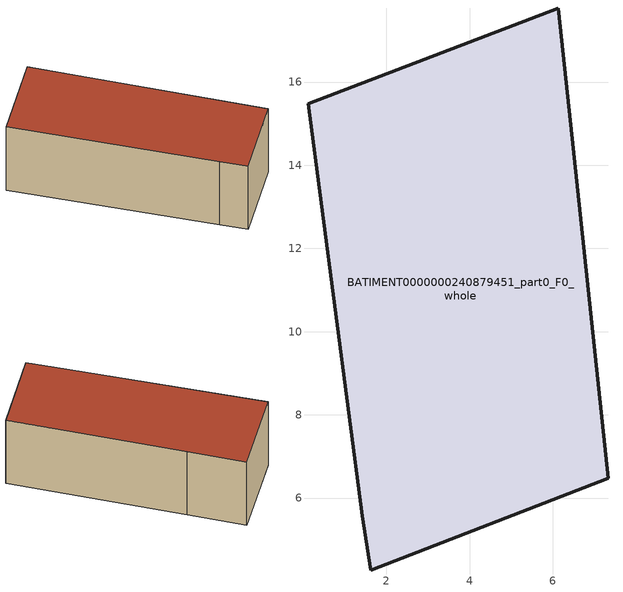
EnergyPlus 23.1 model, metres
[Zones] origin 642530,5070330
BATIMENT0000000240879451_part0_F0_whole
 floor ground (EU_floor_Construction): 6.13,17.78 6.43,14.98 7.33,6.47 1.62,4.27 1.42,5.57 0.12,15.48 z0
 wall outside (EU_wall_Construction): 0.12,15.48 1.42,5.57 1.62,4.27 7.33,6.47 6.43,14.98 6.13,17.78 0.12,15.48 z0:3
 roof outside (EU_roof_Construction): 7.33,6.47 6.43,14.98 6.13,17.78 0.12,15.48 1.42,5.57 1.62,4.27 z3
[Building]
EU S2 Campaign: North Axis=0; Terrain=City; Solar Distribution=FullExterior
[Site:Location]
Lyon-Bron: Latitude=45.75; Longitude=5; Time Zone=1; Elevation=198
[SizingPeriod:WeatherFileDays]
AnnualSizingPeriod: Begin Month=1; Begin Day of Month=1; End Month=12; End Day of Month=31; Day of Week for Start Day=Monday; Use Weather File Daylight Saving Period=No; Use Weather File Rain and Snow Indicators=No
[MATERIAL]
EU_InternalMass_Material: Roughness=MediumRough; Thickness=0.1; Conductivity=1; Density=1800; Specific Heat=900; Thermal Absorptance=0.9; Solar Absorptance=0.7; Visible Absorptance=0.7
[MATERIAL:NOMASS] Roughness=MediumRough; Thermal Absorptance=0.9; Solar Absorptance=0.7; Visible Absorptance=0.7
Name | Thermal Resistance
EU_wall_NoMass | 0.745955
EU_roof_NoMass | 1.03814
EU_floor_NoMass | 0.531915
[CONSTRUCTION]
EU_wall_Construction: EU_wall_NoMass
EU_roof_Construction: EU_roof_NoMass
EU_floor_Construction: EU_floor_NoMass
EU_InternalMass_Construction: EU_InternalMass_Material
[ZONE]
BATIMENT0000000240879451_part0_F0_whole: Type=1; Multiplier=1; Ceiling Height=autocalculate; Volume=207.335; Floor Area=autocalculate; Part of Total Floor Area=Yes
[INTERNALMASS]
BATIMENT0000000240879451_part0_F0_whole_EU_InternalMass: Construction=EU_InternalMass_Construction; Zone or ZoneList=BATIMENT0000000240879451_part0_F0_whole; Surface Area=69.1113
[OTHEREQUIPMENT]
EU_Step8_InternalGain_BATIMENT0000000240879451_part0_F0_whole_f000: Fuel Type=Electricity; Zone or ZoneList or Space or SpaceList=BATIMENT0000000240879451_part0_F0_whole; Schedule=EU_Step8_GainSchedule_BATIMENT0000000240879451_part0_F0_whole_f000; Design Level Calculation Method=Watts/Area; Power per Zone Floor Area=1; Fraction Latent=0; Fraction Radiant=0; Fraction Lost=0; Carbon Dioxide Generation Rate=0; EndUse Subcategory=EU_Step8_InternalGains
[ZONEVENTILATION:DESIGNFLOWRATE]
EU_ConstantAir_BATIMENT0000000240879451_part0_F0_whole: Zone or ZoneList or Space or SpaceList=BATIMENT0000000240879451_part0_F0_whole; Schedule=EU_AlwaysOn; Design Flow Rate Calculation Method=AirChanges/Hour; Air Changes per Hour=0.64; Ventilation Type=Natural; Fan Pressure Rise=0; Fan Total Efficiency=1; Constant Term Coefficient=1; Temperature Term Coefficient=0; Velocity Term Coefficient=0; Velocity Squared Term Coefficient=0; Minimum Indoor Temperature=-100; Maximum Indoor Temperature=100; Delta Temperature=-100; Minimum Outdoor Temperature=-100; Maximum Outdoor Temperature=100; Maximum Wind Speed=40
[HVACTEMPLATE:THERMOSTAT]
EU_HeatOnly_BATIMENT0000000240879451_part0_F0_whole: Constant Heating Setpoint=20; Constant Cooling Setpoint=50
[HVACTEMPLATE:ZONE:IDEALLOADSAIRSYSTEM]
BATIMENT0000000240879451_part0_F0_whole: Template Thermostat=EU_HeatOnly_BATIMENT0000000240879451_part0_F0_whole; System Availability Schedule=EU_AlwaysOn; Maximum Heating Supply Air Temperature=50; Minimum Cooling Supply Air Temperature=13; Maximum Heating Supply Air Humidity Ratio=0.0156; Minimum Cooling Supply Air Humidity Ratio=0.0077; Heating Limit=NoLimit; Cooling Limit=NoLimit; Heating Availability Schedule=EU_AlwaysOn; Cooling Availability Schedule=EU_CoolingOff; Dehumidification Control Type=ConstantSensibleHeatRatio; Cooling Sensible Heat Ratio=0.7; Dehumidification Setpoint=60; Humidification Control Type=None; Humidification Setpoint=30; Outdoor Air Method=None; Outdoor Air Flow Rate per Person=0.00944; Outdoor Air Flow Rate per Zone Floor Area=0; Outdoor Air Flow Rate per Zone=0; Demand Controlled Ventilation Type=None; Outdoor Air Economizer Type=NoEconomizer; Heat Recovery Type=None; Sensible Heat Recovery Effectiveness=0.7; Latent Heat Recovery Effectiveness=0.65
[SIZING:ZONE]
BATIMENT0000000240879451_part0_F0_whole: Zone Cooling Design Supply Air Temperature Input Method=SupplyAirTemperature; Zone Cooling Design Supply Air Temperature=13; Zone Heating Design Supply Air Temperature Input Method=SupplyAirTemperature; Zone Heating Design Supply Air Temperature=50; Zone Cooling Design Supply Air Humidity Ratio=0.008; Zone Heating Design Supply Air Humidity Ratio=0.008; Cooling Design Air Flow Method=DesignDay; Cooling Design Air Flow Rate=0; Cooling Minimum Air Flow per Zone Floor Area=0.000762; Cooling Minimum Air Flow=0; Cooling Minimum Air Flow Fraction=0.2; Heating Design Air Flow Method=DesignDay; Heating Design Air Flow Rate=0; Heating Maximum Air Flow per Zone Floor Area=0.002032; Heating Maximum Air Flow=0.141576; Heating Maximum Air Flow Fraction=0.3; Account for Dedicated Outdoor Air System=No; Dedicated Outdoor Air System Control Strategy=NeutralSupplyAir; Dedicated Outdoor Air Low Setpoint Temperature for Design=autosize; Dedicated Outdoor Air High Setpoint Temperature for Design=autosize; Zone Load Sizing Method=Sensible Load Only No Latent Load; Zone Latent Cooling Design Supply Air Humidity Ratio Input Method=HumidityRatioDifference; Zone Cooling Design Supply Air Humidity Ratio Difference=0.005; Zone Latent Heating Design Supply Air Humidity Ratio Input Method=HumidityRatioDifference; Zone Humidification Design Supply Air Humidity Ratio Difference=0.005
[SCHEDULE:CONSTANT]
Name | Hourly Value
EU_AlwaysOn | 1
EU_CoolingOff | 0
[SCHEDULE:FILE]
EU_Step8_GainSchedule_BATIMENT0000000240879451_part0_F0_whole_f000: File=C:\Users\o_iseri\Desktop\OpenUBEM\openubem\outputs\eu_evidence\EU-04\s3\s3_campaign\FR-LYO-HAUTCOEURPENTES\BATIMENT0000000240879451_part0\BATIMENT0000000240879451_part0_F0_whole_f000_gain.csv; Column Number=1; Rows to Skip at Top=0; Number of Hours of Data=8760; Column Separator=Comma; Interpolate to Timestep=No; Minutes per Item=60; Adjust Schedule for Daylight Savings=Yes
